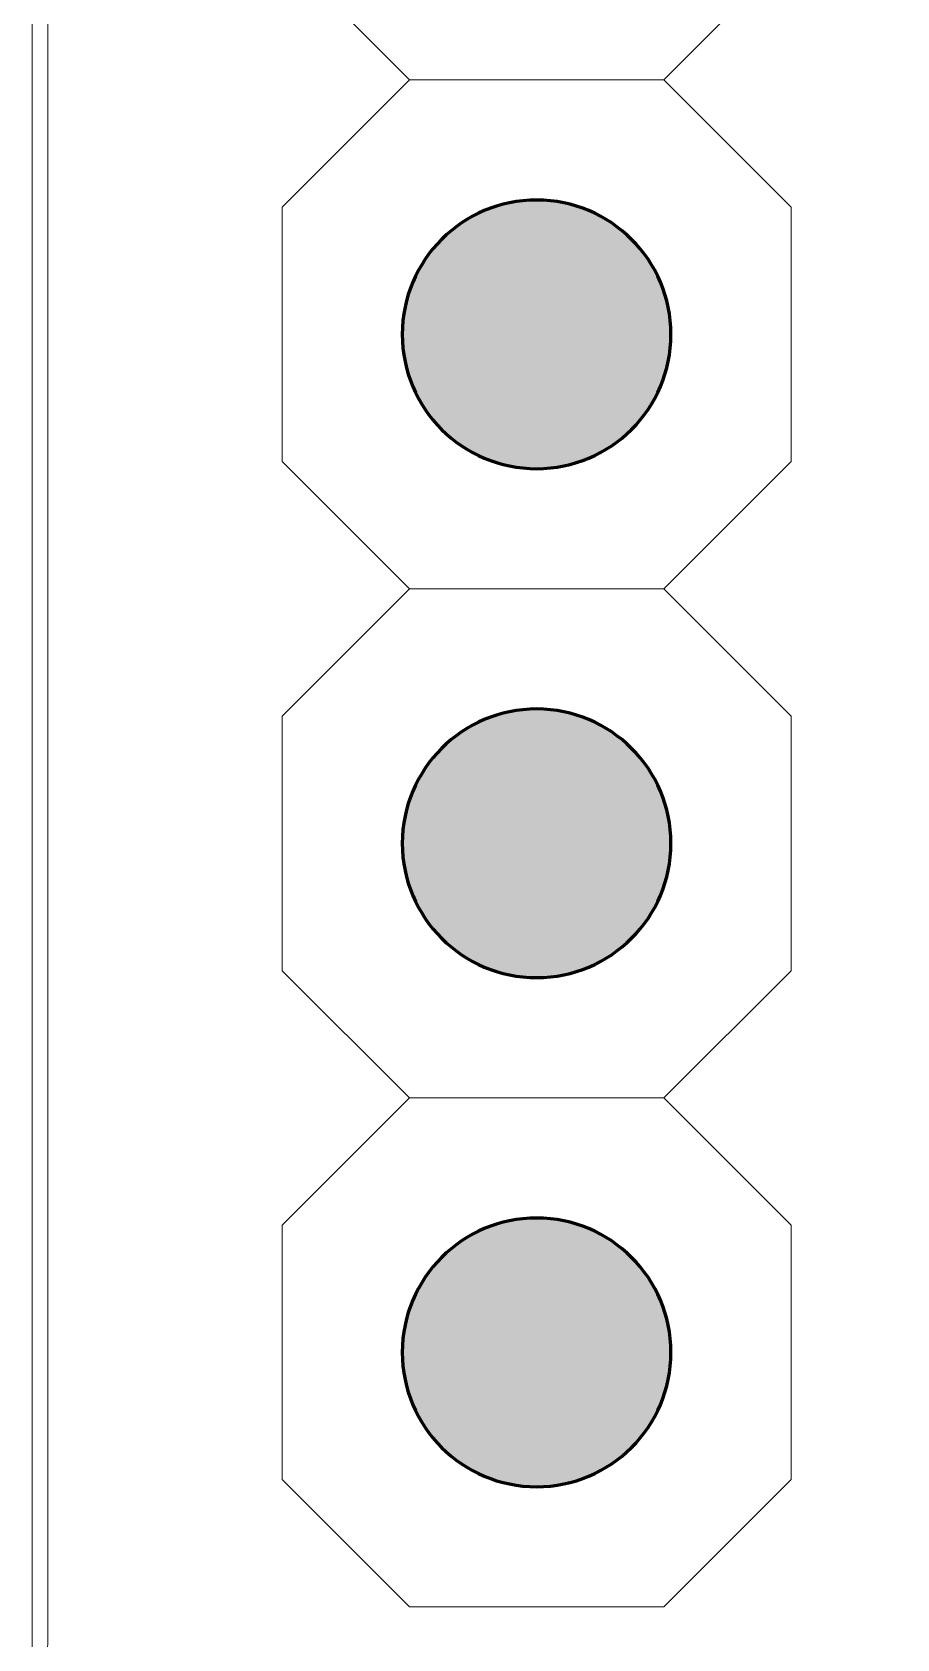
# Model space of a CAD drawing. Header units: inches. Extents: x 3.6 to 56.9, y 3.5 to 76.6.
# Drawn here: x 3.64 to 7.95, y 11.66 to 19.68 of the extents above; entities that cross this region are included whole.
import ezdxf

# ---------------------------------------------------------------- set-up
doc = ezdxf.new("R2010")
doc.units = ezdxf.units.IN
doc.header["$MEASUREMENT"] = 0
for name, color, linetype in [('board', 7, 'Continuous'), ('copper', 7, 'Continuous'), ('mask', 7, 'Continuous'), ('silk', 7, 'Continuous')]:
    doc.layers.add(name, color=color, linetype=linetype)

msp = doc.modelspace()

# ---------------------------------------------------------------- hatches: boundary and pattern name
at = {"layer": 'mask', "true_color": 0xffffff}
h = msp.add_hatch(color=7, dxfattribs=at)
edge = h.paths.add_edge_path()
edge.add_spline(control_points=[(6.1536, 17.4993), (5.7834, 17.4993), (5.4833, 17.7994), (5.4833, 18.1696), (5.4833, 18.5398), (5.7834, 18.8399), (6.1536, 18.8399), (6.5238, 18.8399), (6.8239, 18.5398), (6.8239, 18.1696), (6.8239, 17.7994), (6.5238, 17.4993), (6.1536, 17.4993)], knot_values=[0, 0, 0, 0, 1, 1, 1, 2, 2, 2, 3, 3, 3, 4, 4, 4, 4], degree=3, periodic=1)
h = msp.add_hatch(color=7, dxfattribs=at)
edge = h.paths.add_edge_path()
edge.add_spline(control_points=[(6.1536, 14.9597), (5.7834, 14.9597), (5.4833, 15.2598), (5.4833, 15.63), (5.4833, 16.0002), (5.7834, 16.3003), (6.1536, 16.3003), (6.5238, 16.3003), (6.8239, 16.0002), (6.8239, 15.63), (6.8239, 15.2598), (6.5238, 14.9597), (6.1536, 14.9597)], knot_values=[0, 0, 0, 0, 1, 1, 1, 2, 2, 2, 3, 3, 3, 4, 4, 4, 4], degree=3, periodic=1)
h = msp.add_hatch(color=7, dxfattribs=at)
edge = h.paths.add_edge_path()
edge.add_spline(control_points=[(6.1536, 12.4197), (5.7834, 12.4197), (5.4833, 12.7198), (5.4833, 13.09), (5.4833, 13.4602), (5.7834, 13.7603), (6.1536, 13.7603), (6.5238, 13.7603), (6.8239, 13.4602), (6.8239, 13.09), (6.8239, 12.7198), (6.5238, 12.4197), (6.1536, 12.4197)], knot_values=[0, 0, 0, 0, 1, 1, 1, 2, 2, 2, 3, 3, 3, 4, 4, 4, 4], degree=3, periodic=1)

# ---------------------------------------------------------------- linework, layer by layer
at = {"layer": 'board', "color": 7, "lineweight": 20, "true_color": 0xffffff}
msp.add_lwpolyline([(3.6364, 60.5691), (56.8332, 60.5691), (56.8332, 3.7723), (3.6364, 3.7723), (3.6364, 60.5691)], dxfattribs=at)
msp.add_open_spline([(56.8521, 12.1646), (56.8521, 12.1646), (55.3337, 10.6434), (55.3337, 10.6434), (55.3337, 10.6434), (43.9474, 10.6434), (43.9474, 10.6434), (43.9474, 10.6434), (41.4173, 8.1094), (41.4173, 8.1094), (41.4173, 8.1094), (8.7761, 8.1094), (8.7761, 8.1094), (8.7761, 8.1094), (6.246, 10.6434), (6.246, 10.6434), (6.246, 10.6434), (4.7111, 10.6434), (4.7111, 10.6434), (4.2186, 10.5873), (3.7727, 10.9401), (3.7148, 11.4312), (3.7074, 11.4979), (3.7074, 11.5709), (3.7148, 11.6404), (3.7148, 11.6404), (3.7148, 75.5088), (3.7148, 75.5088), (3.6569, 76.0016), (4.0097, 76.4482), (4.5011, 76.5061), (4.5706, 76.5142), (4.6408, 76.5142), (4.7114, 76.5061), (4.7114, 76.5061), (55.8558, 76.5061), (55.8558, 76.5061), (56.3487, 76.5636), (56.7949, 76.2104), (56.8521, 75.7176), (56.8602, 75.6481), (56.8602, 75.5779), (56.8521, 75.5088), (56.8521, 75.5088), (56.8521, 12.1646), (56.8521, 12.1646)], degree=3, knots=[0, 0, 0, 0, 1, 1, 1, 2, 2, 2, 3, 3, 3, 4, 4, 4, 5, 5, 5, 6, 6, 6, 7, 7, 7, 8, 8, 8, 9, 9, 9, 10, 10, 10, 11, 11, 11, 12, 12, 12, 13, 13, 13, 14, 14, 14, 15, 15, 15, 15], dxfattribs=at)
at = {"layer": 'copper', "color": 7, "lineweight": 30, "true_color": 0xffffff}
for points in [[(6.1536, 17.4993), (5.7834, 17.4993), (5.4833, 17.7994), (5.4833, 18.1696), (5.4833, 18.5398), (5.7834, 18.8399), (6.1536, 18.8399), (6.5238, 18.8399), (6.8239, 18.5398), (6.8239, 18.1696), (6.8239, 17.7994), (6.5238, 17.4993), (6.1536, 17.4993)], [(6.1536, 14.9597), (5.7834, 14.9597), (5.4833, 15.2598), (5.4833, 15.63), (5.4833, 16.0002), (5.7834, 16.3003), (6.1536, 16.3003), (6.5238, 16.3003), (6.8239, 16.0002), (6.8239, 15.63), (6.8239, 15.2598), (6.5238, 14.9597), (6.1536, 14.9597)], [(6.1536, 12.4197), (5.7834, 12.4197), (5.4833, 12.7198), (5.4833, 13.09), (5.4833, 13.4602), (5.7834, 13.7603), (6.1536, 13.7603), (6.5238, 13.7603), (6.8239, 13.4602), (6.8239, 13.09), (6.8239, 12.7198), (6.5238, 12.4197), (6.1536, 12.4197)]]:
    msp.add_open_spline(points, degree=3, knots=[0, 0, 0, 0, 1, 1, 1, 2, 2, 2, 3, 3, 3, 4, 4, 4, 4], dxfattribs=at)
at = {"layer": 'mask', "lineweight": 0}
for points in [[(6.1536, 17.4993), (5.7834, 17.4993), (5.4833, 17.7994), (5.4833, 18.1696), (5.4833, 18.5398), (5.7834, 18.8399), (6.1536, 18.8399), (6.5238, 18.8399), (6.8239, 18.5398), (6.8239, 18.1696), (6.8239, 17.7994), (6.5238, 17.4993), (6.1536, 17.4993)], [(6.1536, 14.9597), (5.7834, 14.9597), (5.4833, 15.2598), (5.4833, 15.63), (5.4833, 16.0002), (5.7834, 16.3003), (6.1536, 16.3003), (6.5238, 16.3003), (6.8239, 16.0002), (6.8239, 15.63), (6.8239, 15.2598), (6.5238, 14.9597), (6.1536, 14.9597)], [(6.1536, 12.4197), (5.7834, 12.4197), (5.4833, 12.7198), (5.4833, 13.09), (5.4833, 13.4602), (5.7834, 13.7603), (6.1536, 13.7603), (6.5238, 13.7603), (6.8239, 13.4602), (6.8239, 13.09), (6.8239, 12.7198), (6.5238, 12.4197), (6.1536, 12.4197)]]:
    msp.add_open_spline(points, degree=3, knots=[0, 0, 0, 0, 1, 1, 1, 2, 2, 2, 3, 3, 3, 4, 4, 4, 4], dxfattribs=at)
at = {"layer": 'mask', "color": 7, "lineweight": 60, "true_color": 0xffffff}
for points in [[(6.1536, 17.4993), (5.7834, 17.4993), (5.4833, 17.7994), (5.4833, 18.1696), (5.4833, 18.5398), (5.7834, 18.8399), (6.1536, 18.8399), (6.5238, 18.8399), (6.8239, 18.5398), (6.8239, 18.1696), (6.8239, 17.7994), (6.5238, 17.4993), (6.1536, 17.4993)], [(6.1536, 14.9597), (5.7834, 14.9597), (5.4833, 15.2598), (5.4833, 15.63), (5.4833, 16.0002), (5.7834, 16.3003), (6.1536, 16.3003), (6.5238, 16.3003), (6.8239, 16.0002), (6.8239, 15.63), (6.8239, 15.2598), (6.5238, 14.9597), (6.1536, 14.9597)], [(6.1536, 12.4197), (5.7834, 12.4197), (5.4833, 12.7198), (5.4833, 13.09), (5.4833, 13.4602), (5.7834, 13.7603), (6.1536, 13.7603), (6.5238, 13.7603), (6.8239, 13.4602), (6.8239, 13.09), (6.8239, 12.7198), (6.5238, 12.4197), (6.1536, 12.4197)]]:
    msp.add_open_spline(points, degree=3, knots=[0, 0, 0, 0, 1, 1, 1, 2, 2, 2, 3, 3, 3, 4, 4, 4, 4], dxfattribs=at)
at = {"layer": 'silk', "color": 7, "lineweight": 20, "true_color": 0xffffff}
msp.add_lwpolyline([(3.6364, 60.5691), (56.8332, 60.5691), (56.8332, 3.7723), (3.6364, 3.7723), (3.6364, 60.5691)], dxfattribs=at)
at = {"layer": 'silk', "color": 7, "lineweight": 15, "true_color": 0xffffff}
for points in [[(5.519, 19.44), (4.8836, 20.0752)], [(7.4236, 20.0752), (6.7886, 19.44)], [(5.519, 19.44), (4.8836, 18.805)], [(6.7886, 19.44), (5.519, 19.44)], [(7.4236, 18.805), (6.7886, 19.44)], [(4.8836, 17.535), (4.8836, 18.805)], [(7.4236, 18.805), (7.4236, 17.535)], [(5.519, 16.9002), (4.8836, 17.535)], [(7.4236, 17.535), (6.7886, 16.9002)], [(4.8836, 16.265), (5.519, 16.9002)], [(6.7886, 16.9002), (5.519, 16.9002)], [(6.7886, 16.9002), (7.4236, 16.265)], [(4.8836, 14.9946), (4.8836, 16.265)], [(7.4236, 16.265), (7.4236, 14.9946)], [(5.519, 14.36), (4.8836, 14.9946)], [(7.4236, 14.9946), (6.7886, 14.36)], [(5.519, 14.36), (4.8836, 13.7252)], [(6.7886, 14.36), (5.519, 14.36)], [(7.4236, 13.7252), (6.7886, 14.36)], [(4.8836, 12.455), (4.8836, 13.7252)], [(7.4236, 13.7252), (7.4236, 12.455)], [(5.519, 11.8196), (4.8836, 12.455)], [(7.4236, 12.455), (6.7886, 11.8196)], [(6.7886, 11.8196), (5.519, 11.8196)]]:
    msp.add_lwpolyline(points, dxfattribs=at)
at = {"layer": 'silk', "lineweight": 0}
for points in [[(6.1536, 17.4993), (5.7834, 17.4993), (5.4833, 17.7994), (5.4833, 18.1696), (5.4833, 18.5398), (5.7834, 18.8399), (6.1536, 18.8399), (6.5238, 18.8399), (6.8239, 18.5398), (6.8239, 18.1696), (6.8239, 17.7994), (6.5238, 17.4993), (6.1536, 17.4993)], [(6.1536, 14.9597), (5.7834, 14.9597), (5.4833, 15.2598), (5.4833, 15.63), (5.4833, 16.0002), (5.7834, 16.3003), (6.1536, 16.3003), (6.5238, 16.3003), (6.8239, 16.0002), (6.8239, 15.63), (6.8239, 15.2598), (6.5238, 14.9597), (6.1536, 14.9597)], [(6.1536, 12.4197), (5.7834, 12.4197), (5.4833, 12.7198), (5.4833, 13.09), (5.4833, 13.4602), (5.7834, 13.7603), (6.1536, 13.7603), (6.5238, 13.7603), (6.8239, 13.4602), (6.8239, 13.09), (6.8239, 12.7198), (6.5238, 12.4197), (6.1536, 12.4197)]]:
    msp.add_open_spline(points, degree=3, knots=[0, 0, 0, 0, 1, 1, 1, 2, 2, 2, 3, 3, 3, 4, 4, 4, 4], dxfattribs=at)
at = {"layer": 'silk', "color": 18, "lineweight": 60, "true_color": 0x000000}
for points in [[(6.1536, 17.4993), (5.7834, 17.4993), (5.4833, 17.7994), (5.4833, 18.1696), (5.4833, 18.5398), (5.7834, 18.8399), (6.1536, 18.8399), (6.5238, 18.8399), (6.8239, 18.5398), (6.8239, 18.1696), (6.8239, 17.7994), (6.5238, 17.4993), (6.1536, 17.4993)], [(6.1536, 14.9597), (5.7834, 14.9597), (5.4833, 15.2598), (5.4833, 15.63), (5.4833, 16.0002), (5.7834, 16.3003), (6.1536, 16.3003), (6.5238, 16.3003), (6.8239, 16.0002), (6.8239, 15.63), (6.8239, 15.2598), (6.5238, 14.9597), (6.1536, 14.9597)], [(6.1536, 12.4197), (5.7834, 12.4197), (5.4833, 12.7198), (5.4833, 13.09), (5.4833, 13.4602), (5.7834, 13.7603), (6.1536, 13.7603), (6.5238, 13.7603), (6.8239, 13.4602), (6.8239, 13.09), (6.8239, 12.7198), (6.5238, 12.4197), (6.1536, 12.4197)]]:
    msp.add_open_spline(points, degree=3, knots=[0, 0, 0, 0, 1, 1, 1, 2, 2, 2, 3, 3, 3, 4, 4, 4, 4], dxfattribs=at)

doc.saveas('drawing.dxf')
